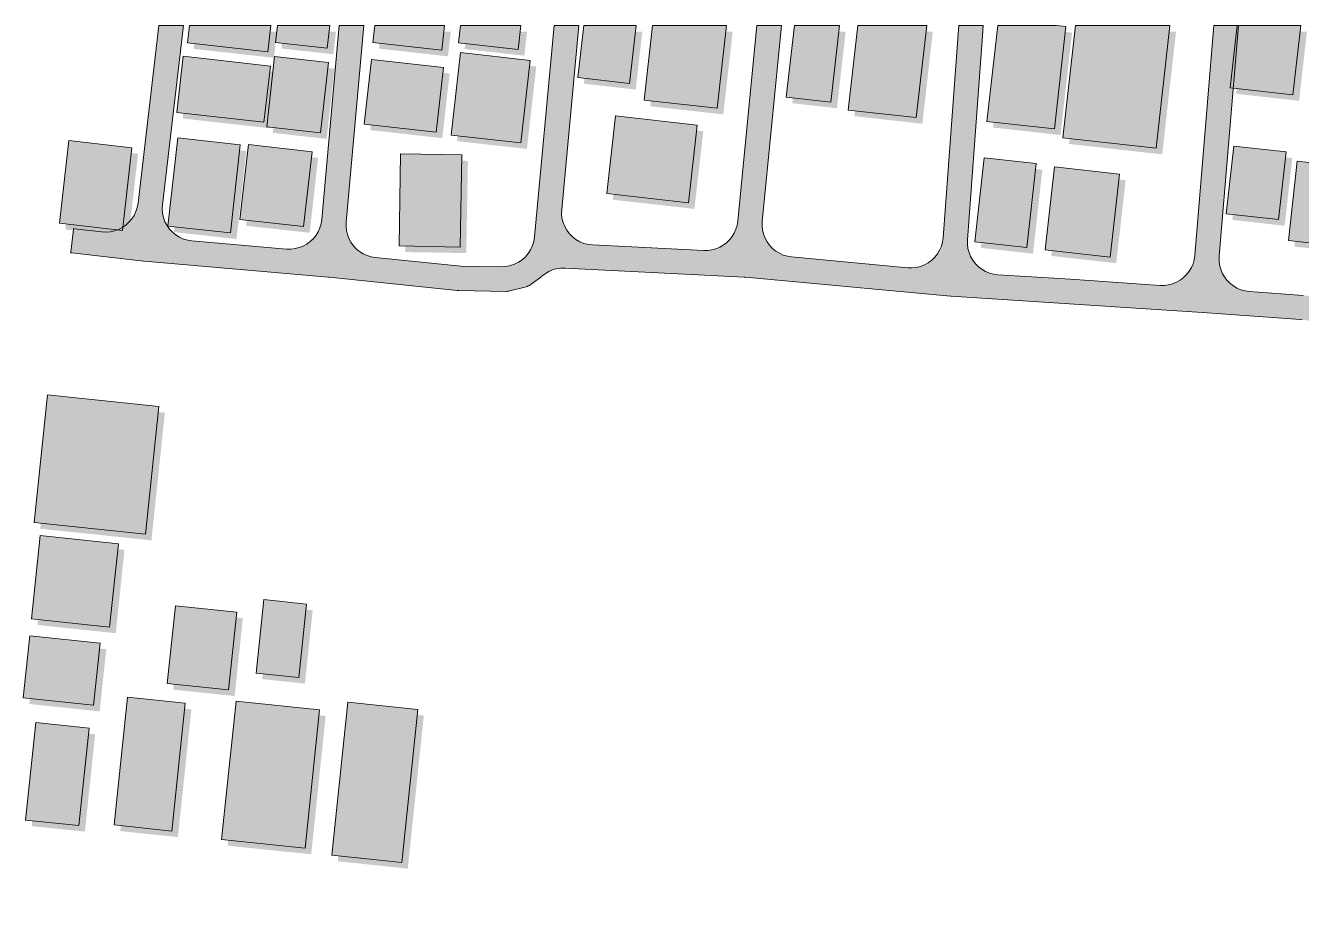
# Model space of a CAD drawing. Header units: metres. Extents: x 305909 to 307171, y 9156037 to 9156671.
# Drawn here: x 306500.4 to 306657.2, y 9156530.5 to 9156640 of the extents above; entities that cross this region are included whole.
import ezdxf

# ---------------------------------------------------------------- set-up
doc = ezdxf.new("R2010")
doc.units = ezdxf.units.M
for name, color, linetype, lineweight, true_color in [('B-BAYANGAN', 7, 'Continuous', 0, 0x76786c), ('J-PERKERASAN_JALAN', 7, 'Continuous', 9, 0x989896), ('K-BANGUNAN_LUAR_TAPAK', 7, 'Continuous', 9, 0xdedede)]:
    doc.layers.add(name, color=color, linetype=linetype, lineweight=lineweight, true_color=true_color)

msp = doc.modelspace()

# ---------------------------------------------------------------- hatches: boundary and pattern name
at = {"layer": 'B-BAYANGAN', "true_color": 0x76786c}
h = msp.add_hatch(color=8, dxfattribs=at)
h.dxf.hatch_style = 1
h.paths.add_polyline_path([(306521.26, 9156639.25), (306531.25, 9156639.25), (306530.89, 9156636.03), (306521.02, 9156637.13), (306521.26, 9156639.25)])
h = msp.add_hatch(color=8, dxfattribs=at)
h.dxf.hatch_style = 1
h.paths.add_polyline_path([(306532.06, 9156639.25), (306538.51, 9156639.25), (306538.2, 9156636.47), (306531.82, 9156637.17), (306532.06, 9156639.25)])
h = msp.add_hatch(color=8, dxfattribs=at)
h.dxf.hatch_style = 1
h.paths.add_polyline_path([(306544.05, 9156639.25), (306552.62, 9156639.25), (306552.27, 9156636.21), (306543.81, 9156637.16), (306544.05, 9156639.25)])
h = msp.add_hatch(color=8, dxfattribs=at)
h.dxf.hatch_style = 1
h.paths.add_polyline_path([(306554.56, 9156639.25), (306562, 9156639.25), (306561.66, 9156636.3), (306554.32, 9156637.12), (306554.56, 9156639.25)])
h = msp.add_hatch(color=8, dxfattribs=at)
h.dxf.hatch_style = 1
h.paths.add_polyline_path([(306569.71, 9156639.25), (306576.16, 9156639.25), (306575.35, 9156632.13), (306568.99, 9156632.85), (306569.71, 9156639.25)])
h = msp.add_hatch(color=8, dxfattribs=at)
h.dxf.hatch_style = 1
h.paths.add_polyline_path([(306578.18, 9156639.25), (306587.27, 9156639.25), (306586.11, 9156629.08), (306577.14, 9156630.08), (306578.18, 9156639.25)])
h = msp.add_hatch(color=8, dxfattribs=at)
h.dxf.hatch_style = 1
h.paths.add_polyline_path([(306595.6, 9156639.25), (306601.15, 9156639.25), (306600.08, 9156629.84), (306594.6, 9156630.45), (306595.6, 9156639.25)])
h = msp.add_hatch(color=8, dxfattribs=at)
h.dxf.hatch_style = 1
h.paths.add_polyline_path([(306603.4, 9156639.25), (306611.86, 9156639.25), (306610.58, 9156627.93), (306602.22, 9156628.87), (306603.4, 9156639.25)])
h = msp.add_hatch(color=8, dxfattribs=at)
h.dxf.hatch_style = 1
h.paths.add_polyline_path([(306620.58, 9156639.25), (306627.79, 9156639.25), (306628.97, 9156639.12), (306627.55, 9156626.54), (306619.26, 9156627.47), (306620.58, 9156639.25)])
h = msp.add_hatch(color=8, dxfattribs=at)
h.dxf.hatch_style = 1
h.paths.add_polyline_path([(306630.15, 9156639.25), (306641.75, 9156639.25), (306640.05, 9156624.17), (306628.58, 9156625.45), (306630.15, 9156639.25)])
h = msp.add_hatch(color=8, dxfattribs=at)
h.dxf.hatch_style = 1
h.paths.add_polyline_path([(306650.01, 9156639.25), (306657.84, 9156639.25), (306656.87, 9156630.75), (306649.14, 9156631.61), (306650.01, 9156639.25)])
h = msp.add_hatch(color=8, dxfattribs=at)
h.dxf.hatch_style = 1
h.paths.add_polyline_path([(306520.47, 9156635.48), (306531.21, 9156634.27), (306530.42, 9156627.37), (306519.69, 9156628.58), (306520.47, 9156635.48)])
h = msp.add_hatch(color=8, dxfattribs=at)
h.dxf.hatch_style = 1
h.paths.add_polyline_path([(306531.73, 9156635.45), (306538.34, 9156634.7), (306537.36, 9156626.07), (306530.76, 9156626.81), (306531.73, 9156635.45)])
h = msp.add_hatch(color=8, dxfattribs=at)
h.dxf.hatch_style = 1
h.paths.add_polyline_path([(306543.65, 9156635.09), (306552.48, 9156634.11), (306551.58, 9156626.16), (306542.74, 9156627.15), (306543.65, 9156635.09)])
h = msp.add_hatch(color=8, dxfattribs=at)
h.dxf.hatch_style = 1
h.paths.add_polyline_path([(306554.55, 9156635.92), (306563.13, 9156634.96), (306561.98, 9156624.84), (306553.41, 9156625.8), (306554.55, 9156635.92)])
h = msp.add_hatch(color=8, dxfattribs=at)
h.dxf.hatch_style = 1
h.paths.add_polyline_path([(306573.6, 9156628.15), (306583.66, 9156627.02), (306582.57, 9156617.47), (306572.53, 9156618.6), (306573.6, 9156628.15)])
h = msp.add_hatch(color=8, dxfattribs=at)
h.dxf.hatch_style = 1
h.paths.add_polyline_path([(306506.43, 9156625.12), (306514.19, 9156624.24), (306513.04, 9156614.08), (306505.27, 9156614.95), (306506.43, 9156625.12)])
h = msp.add_hatch(color=8, dxfattribs=at)
h.dxf.hatch_style = 1
h.paths.add_polyline_path([(306519.83, 9156625.45), (306527.51, 9156624.59), (306526.29, 9156613.77), (306518.6, 9156614.62), (306519.83, 9156625.45)])
h = msp.add_hatch(color=8, dxfattribs=at)
h.dxf.hatch_style = 1
h.paths.add_polyline_path([(306528.52, 9156624.62), (306536.32, 9156623.74), (306535.28, 9156614.54), (306527.47, 9156615.4), (306528.52, 9156624.62)])
h = msp.add_hatch(color=8, dxfattribs=at)
h.dxf.hatch_style = 1
h.paths.add_polyline_path([(306649.61, 9156624.44), (306656.04, 9156623.72), (306655.09, 9156615.4), (306648.67, 9156616.12), (306649.61, 9156624.44)])
h = msp.add_hatch(color=8, dxfattribs=at)
h.dxf.hatch_style = 1
h.paths.add_polyline_path([(306547.02, 9156612.17), (306547.21, 9156623.5), (306554.73, 9156623.37), (306554.52, 9156612.04), (306547.02, 9156612.17)])
h = msp.add_hatch(color=8, dxfattribs=at)
h.dxf.hatch_style = 1
h.paths.add_polyline_path([(306618.92, 9156623), (306625.33, 9156622.28), (306624.17, 9156611.97), (306617.76, 9156612.69), (306618.92, 9156623)])
h = msp.add_hatch(color=8, dxfattribs=at)
h.dxf.hatch_style = 1
h.paths.add_polyline_path([(306657.4, 9156622.57), (306665.14, 9156621.7), (306664.04, 9156611.97), (306656.3, 9156612.84), (306657.4, 9156622.57)])
h = msp.add_hatch(color=8, dxfattribs=at)
h.dxf.hatch_style = 1
h.paths.add_polyline_path([(306627.58, 9156621.89), (306635.56, 9156620.99), (306634.4, 9156610.8), (306626.41, 9156611.7), (306627.58, 9156621.89)])
h = msp.add_hatch(color=8, dxfattribs=at)
h.dxf.hatch_style = 1
h.paths.add_polyline_path([(306503.81, 9156593.86), (306517.49, 9156592.43), (306515.84, 9156576.75), (306502.17, 9156578.18), (306503.81, 9156593.86)])
h = msp.add_hatch(color=8, dxfattribs=at)
h.dxf.hatch_style = 1
h.paths.add_polyline_path([(306511.45, 9156565.34), (306501.84, 9156566.35), (306502.92, 9156576.58), (306512.53, 9156575.58), (306511.45, 9156565.34)])
h = msp.add_hatch(color=8, dxfattribs=at)
h.dxf.hatch_style = 1
h.paths.add_polyline_path([(306534.7, 9156559.16), (306529.46, 9156559.7), (306530.42, 9156568.72), (306535.65, 9156568.17), (306534.7, 9156559.16)])
h = msp.add_hatch(color=8, dxfattribs=at)
h.dxf.hatch_style = 1
h.paths.add_polyline_path([(306519.53, 9156567.97), (306527.07, 9156567.19), (306526.06, 9156557.62), (306518.52, 9156558.41), (306519.53, 9156567.97)])
h = msp.add_hatch(color=8, dxfattribs=at)
h.dxf.hatch_style = 1
h.paths.add_polyline_path([(306501.65, 9156564.26), (306510.29, 9156563.37), (306509.48, 9156555.74), (306500.84, 9156556.64), (306501.65, 9156564.26)])
h = msp.add_hatch(color=8, dxfattribs=at)
h.dxf.hatch_style = 1
h.paths.add_polyline_path([(306513.66, 9156556.73), (306520.75, 9156555.98), (306519.09, 9156540.29), (306512.01, 9156541.03), (306513.66, 9156556.73)])
h = msp.add_hatch(color=8, dxfattribs=at)
h.dxf.hatch_style = 1
h.paths.add_polyline_path([(306526.98, 9156556.24), (306537.25, 9156555.17), (306535.47, 9156538.18), (306525.19, 9156539.24), (306526.98, 9156556.24)])
h = msp.add_hatch(color=8, dxfattribs=at)
h.dxf.hatch_style = 1
h.paths.add_polyline_path([(306540.72, 9156556.12), (306549.31, 9156555.22), (306547.34, 9156536.42), (306538.74, 9156537.32), (306540.72, 9156556.12)])
h = msp.add_hatch(color=8, dxfattribs=at)
h.dxf.hatch_style = 1
h.paths.add_polyline_path([(306502.39, 9156553.61), (306508.92, 9156552.92), (306507.66, 9156540.96), (306501.12, 9156541.64), (306502.39, 9156553.61)])
at = {"layer": 'J-PERKERASAN_JALAN', "true_color": 0xa8a8a6}
h = msp.add_hatch(color=253, dxfattribs=at)
h.dxf.hatch_style = 1
h.paths.add_polyline_path([(306524.1, 9156610.25), (306514.93, 9156611.04), (306514.9, 9156611.04), (306514.88, 9156611.04), (306514.85, 9156611.04), (306506.04, 9156612.06), (306505.92, 9156612.09), (306505.93, 9156612.21), (306506.24, 9156614.93), (306506.27, 9156615.05), (306506.39, 9156615.04), (306509.75, 9156614.65), (306510.28, 9156614.63), (306510.8, 9156614.67), (306511.31, 9156614.78), (306511.8, 9156614.96), (306512.27, 9156615.19), (306512.7, 9156615.49), (306513.08, 9156615.84), (306513.42, 9156616.24), (306513.71, 9156616.68), (306513.93, 9156617.15), (306514.09, 9156617.65), (306514.19, 9156618.16), (306516.73, 9156640), (306519.76, 9156640), (306517.19, 9156617.99), (306517.16, 9156617.46), (306517.21, 9156616.93), (306517.32, 9156616.4), (306517.5, 9156615.9), (306517.75, 9156615.43), (306518.06, 9156615), (306518.42, 9156614.61), (306518.84, 9156614.27), (306519.29, 9156613.99), (306519.78, 9156613.77), (306520.29, 9156613.62), (306520.82, 9156613.54), (306524.1, 9156613.26), (306524.1, 9156610.25)])
h = msp.add_hatch(color=253, dxfattribs=at)
h.dxf.hatch_style = 1
h.paths.add_polyline_path([(306644.85, 9156604.74), (306628.62, 9156605.82), (306628.6, 9156605.82), (306614.13, 9156606.74), (306614.1, 9156606.74), (306614.08, 9156606.74), (306614.05, 9156606.74), (306588.85, 9156609.08), (306588.68, 9156609.09), (306566.67, 9156610.21), (306566.15, 9156610.2), (306565.64, 9156610.13), (306565.14, 9156609.98), (306564.66, 9156609.78), (306564.21, 9156609.51), (306563.8, 9156609.19), (306563.71, 9156609.11), (306563.64, 9156609.06), (306562.52, 9156608.21), (306562.44, 9156608.15), (306562.29, 9156608.06), (306562.15, 9156608), (306561.99, 9156607.94), (306561.9, 9156607.91), (306559.86, 9156607.4), (306559.77, 9156607.38), (306559.62, 9156607.35), (306559.46, 9156607.34), (306559.38, 9156607.34), (306553.6, 9156607.45), (306553.52, 9156607.45), (306553.48, 9156607.46), (306553.39, 9156607.46), (306537.67, 9156609.08), (306537.6, 9156609.09), (306524.1, 9156610.25), (306524.1, 9156613.26), (306532.45, 9156612.54), (306532.97, 9156612.53), (306533.49, 9156612.59), (306534, 9156612.71), (306534.48, 9156612.9), (306534.94, 9156613.15), (306535.36, 9156613.46), (306535.74, 9156613.82), (306536.07, 9156614.23), (306536.34, 9156614.67), (306536.55, 9156615.15), (306536.7, 9156615.65), (306536.78, 9156616.17), (306538.92, 9156640), (306541.94, 9156640), (306539.76, 9156615.85), (306539.75, 9156615.33), (306539.8, 9156614.82), (306539.92, 9156614.31), (306540.11, 9156613.83), (306540.35, 9156613.37), (306540.66, 9156612.95), (306541.01, 9156612.57), (306541.41, 9156612.24), (306541.85, 9156611.97), (306542.33, 9156611.75), (306542.82, 9156611.6), (306543.33, 9156611.51), (306553.51, 9156610.47), (306553.85, 9156610.45), (306558.74, 9156610.35), (306559.27, 9156610.38), (306559.8, 9156610.48), (306559.92, 9156610.51), (306560.44, 9156610.68), (306560.93, 9156610.92), (306561.39, 9156611.22), (306561.79, 9156611.58), (306562.15, 9156612), (306562.44, 9156612.46), (306562.67, 9156612.96), (306562.83, 9156613.48), (306562.92, 9156614.02), (306565.33, 9156640), (306568.34, 9156640), (306566.25, 9156617.41), (306566.23, 9156616.87), (306566.29, 9156616.34), (306566.42, 9156615.82), (306566.62, 9156615.32), (306566.88, 9156614.85), (306567.21, 9156614.42), (306567.59, 9156614.04), (306568.01, 9156613.71), (306568.48, 9156613.44), (306568.97, 9156613.24), (306569.49, 9156613.11), (306570.03, 9156613.04), (306583.71, 9156612.35), (306584.21, 9156612.36), (306584.72, 9156612.43), (306585.21, 9156612.56), (306585.67, 9156612.76), (306586.11, 9156613.01), (306586.52, 9156613.31), (306586.88, 9156613.67), (306587.2, 9156614.07), (306587.46, 9156614.5), (306587.66, 9156614.97), (306587.81, 9156615.45), (306587.89, 9156615.96), (306590.24, 9156640), (306593.26, 9156640), (306590.9, 9156615.94), (306590.89, 9156615.42), (306590.94, 9156614.89), (306591.06, 9156614.38), (306591.24, 9156613.89), (306591.49, 9156613.43), (306591.8, 9156613), (306592.16, 9156612.62), (306592.57, 9156612.29), (306593.01, 9156612.02), (306593.49, 9156611.8), (306593.99, 9156611.65), (306594.51, 9156611.57), (306608.77, 9156610.25), (306609.29, 9156610.23), (306609.82, 9156610.29), (306610.34, 9156610.41), (306610.83, 9156610.6), (306611.29, 9156610.86), (306611.72, 9156611.17), (306612.1, 9156611.54), (306612.43, 9156611.96), (306612.7, 9156612.41), (306612.91, 9156612.9), (306613.05, 9156613.41), (306613.12, 9156613.93), (306614.98, 9156638.92), (306614.98, 9156638.94), (306615.05, 9156640), (306618.06, 9156640), (306617.97, 9156638.73), (306616.11, 9156613.67), (306616.11, 9156613.14), (306616.17, 9156612.62), (306616.31, 9156612.11), (306616.51, 9156611.62), (306616.77, 9156611.16), (306617.09, 9156610.74), (306617.46, 9156610.37), (306617.88, 9156610.05), (306618.33, 9156609.79), (306618.82, 9156609.58), (306619.33, 9156609.45), (306619.85, 9156609.38), (306628.8, 9156608.82), (306639.8, 9156608.08), (306640.32, 9156608.08), (306640.83, 9156608.15), (306641.33, 9156608.28), (306641.81, 9156608.47), (306642.26, 9156608.73), (306642.68, 9156609.04), (306643.05, 9156609.4), (306643.37, 9156609.81), (306643.63, 9156610.26), (306643.84, 9156610.73), (306643.98, 9156611.23), (306644.05, 9156611.74), (306644.85, 9156621.26), (306644.85, 9156604.74)])
h = msp.add_hatch(color=253, dxfattribs=at)
h.dxf.hatch_style = 1
h.paths.add_polyline_path([(306644.85, 9156501.89), (306682.63, 9156491.9), (306683.15, 9156491.8), (306683.67, 9156491.77), (306684.2, 9156491.8), (306684.72, 9156491.91), (306685.22, 9156492.09), (306685.69, 9156492.32), (306686.12, 9156492.62), (306686.52, 9156492.98), (306686.86, 9156493.38), (306687.15, 9156493.82), (306687.37, 9156494.3), (306687.53, 9156494.8), (306687.63, 9156495.32), (306695.98, 9156569.63), (306695.99, 9156569.68), (306698.58, 9156595.65), (306698.6, 9156596.17), (306698.55, 9156596.7), (306698.43, 9156597.21), (306698.24, 9156597.7), (306697.99, 9156598.17), (306697.68, 9156598.6), (306697.32, 9156598.98), (306696.91, 9156599.31), (306696.46, 9156599.59), (306695.98, 9156599.8), (306695.48, 9156599.95), (306694.96, 9156600.03), (306670.55, 9156602.2), (306670.52, 9156602.2), (306670.5, 9156602.21), (306670.47, 9156602.21), (306657.24, 9156603.85), (306657.04, 9156603.87), (306645.01, 9156604.73), (306644.99, 9156604.73), (306644.85, 9156604.74), (306644.85, 9156621.26), (306646.4, 9156640), (306649.41, 9156640), (306647.06, 9156611.65), (306647.05, 9156611.12), (306647.11, 9156610.6), (306647.24, 9156610.08), (306647.43, 9156609.59), (306647.69, 9156609.14), (306648.01, 9156608.71), (306648.37, 9156608.34), (306648.79, 9156608.01), (306649.24, 9156607.74), (306649.73, 9156607.54), (306650.24, 9156607.4), (306650.76, 9156607.33), (306657.37, 9156606.85), (306657.42, 9156606.85), (306657.45, 9156606.85), (306657.5, 9156606.84), (306665.34, 9156605.87), (306665.87, 9156605.84), (306666.39, 9156605.88), (306666.91, 9156605.98), (306667.41, 9156606.16), (306667.88, 9156606.4), (306668.31, 9156606.69), (306668.7, 9156607.05), (306669.04, 9156607.45), (306669.33, 9156607.89), (306669.55, 9156608.36), (306669.72, 9156608.86), (306669.81, 9156609.38), (306673.32, 9156640), (306676.34, 9156640), (306672.8, 9156609.13), (306672.78, 9156608.6), (306672.82, 9156608.07), (306672.94, 9156607.55), (306673.12, 9156607.05), (306673.37, 9156606.58), (306673.67, 9156606.15), (306674.04, 9156605.76), (306674.45, 9156605.42), (306674.9, 9156605.14), (306675.39, 9156604.92), (306675.9, 9156604.77), (306676.42, 9156604.69), (306695.45, 9156603), (306695.97, 9156602.98), (306696.48, 9156603.04), (306696.98, 9156603.16), (306697.46, 9156603.34), (306697.91, 9156603.58), (306698.33, 9156603.87), (306698.7, 9156604.22), (306699.03, 9156604.61), (306699.31, 9156605.04), (306699.53, 9156605.51), (306699.69, 9156606), (306699.78, 9156606.5), (306703.85, 9156640), (306706.87, 9156640), (306702.83, 9156606.71), (306702.8, 9156606.21), (306702.83, 9156605.7), (306702.93, 9156605.21), (306703.09, 9156604.73), (306703.31, 9156604.27), (306703.58, 9156603.85), (306703.91, 9156603.46), (306704.28, 9156603.12), (306704.69, 9156602.83), (306705.13, 9156602.59), (306705.61, 9156602.41), (306706.1, 9156602.29), (306706.6, 9156602.23), (306734.8, 9156600.81), (306735.34, 9156600.82), (306735.87, 9156600.9), (306736.39, 9156601.05), (306736.88, 9156601.27), (306737.33, 9156601.55), (306737.75, 9156601.89), (306738.11, 9156602.29), (306738.42, 9156602.73), (306738.67, 9156603.2), (306738.85, 9156603.71), (306738.96, 9156604.23), (306739.01, 9156604.77), (306739.21, 9156624.77), (306739.21, 9156624.9), (306739.22, 9156624.96), (306739.23, 9156625.09), (306739.38, 9156626.14), (306739.39, 9156626.23), (306739.43, 9156626.4), (306739.46, 9156626.48), (306739.71, 9156627.27), (306739.74, 9156627.36), (306739.81, 9156627.52), (306739.88, 9156627.65), (306739.98, 9156627.79), (306740.04, 9156627.86), (306740.45, 9156628.34), (306740.52, 9156628.42), (306740.64, 9156628.54), (306740.76, 9156628.63), (306740.89, 9156628.71), (306741.02, 9156628.78), (306741.19, 9156628.84), (306741.28, 9156628.87), (306741.89, 9156629.04), (306741.98, 9156629.06), (306742.17, 9156629.09), (306742.26, 9156629.1), (306742.92, 9156629.15), (306742.96, 9156629.16), (306742.98, 9156629.16), (306743.02, 9156629.16), (306746.83, 9156629.32), (306746.83, 9156624.75), (306746.63, 9156624.79), (306746.11, 9156624.81), (306745.6, 9156624.77), (306745.09, 9156624.66), (306744.61, 9156624.49), (306744.15, 9156624.26), (306743.72, 9156623.97), (306743.33, 9156623.63), (306743, 9156623.25), (306742.71, 9156622.82), (306742.48, 9156622.36), (306742.31, 9156621.87), (306742.21, 9156621.37), (306742.17, 9156620.85), (306742.01, 9156605.08), (306742.04, 9156604.58), (306742.13, 9156604.08), (306742.28, 9156603.6), (306742.49, 9156603.13), (306742.76, 9156602.71), (306743.09, 9156602.31), (306743.46, 9156601.97), (306743.87, 9156601.67), (306744.31, 9156601.42), (306744.78, 9156601.24), (306745.27, 9156601.11), (306745.78, 9156601.05), (306746.28, 9156601.05), (306746.83, 9156601.09), (306746.83, 9156598.08), (306740.56, 9156597.65), (306740.55, 9156597.65), (306739.62, 9156597.58), (306739.5, 9156597.58), (306739.44, 9156597.58), (306739.32, 9156597.58), (306705.78, 9156599.27), (306705.27, 9156599.26), (306704.77, 9156599.19), (306704.28, 9156599.06), (306703.82, 9156598.86), (306703.38, 9156598.61), (306702.97, 9156598.31), (306702.61, 9156597.95), (306702.29, 9156597.56), (306702.03, 9156597.12), (306701.83, 9156596.66), (306701.68, 9156596.17), (306701.6, 9156595.67), (306698.97, 9156569.35), (306698.97, 9156569.34), (306698.97, 9156569.32), (306690.45, 9156493.63), (306690.43, 9156493.09), (306690.48, 9156492.56), (306690.6, 9156492.03), (306690.78, 9156491.53), (306691.04, 9156491.06), (306691.35, 9156490.62), (306691.72, 9156490.23), (306692.14, 9156489.9), (306692.6, 9156489.62), (306693.09, 9156489.41), (306693.61, 9156489.26), (306746.58, 9156478.17), (306746.83, 9156478.13), (306746.83, 9156474.9), (306746.25, 9156474.98), (306746.19, 9156474.99), (306746.15, 9156475), (306746.08, 9156475.01), (306693.92, 9156485.93), (306693.42, 9156486), (306692.91, 9156486.01), (306692.41, 9156485.95), (306691.91, 9156485.83), (306691.44, 9156485.65), (306690.99, 9156485.41), (306690.58, 9156485.11), (306690.2, 9156484.77), (306689.88, 9156484.38), (306689.6, 9156483.95), (306689.39, 9156483.49), (306689.23, 9156483.01), (306689.13, 9156482.51), (306680.22, 9156410.68), (306675.97, 9156376.46), (306675.96, 9156376.28), (306671.78, 9156323.14), (306671.77, 9156322.63), (306671.83, 9156322.13), (306671.95, 9156321.64), (306672.13, 9156321.16), (306672.37, 9156320.72), (306672.66, 9156320.31), (306673, 9156319.93), (306673.39, 9156319.61), (306673.82, 9156319.33), (306674.27, 9156319.11), (306674.76, 9156318.96), (306675.25, 9156318.86), (306742.86, 9156310.12), (306742.93, 9156310.11), (306746.83, 9156309.68), (306746.83, 9156306.46), (306742.53, 9156306.94), (306742.51, 9156306.94), (306675.12, 9156315.65), (306674.6, 9156315.68), (306674.07, 9156315.65), (306673.56, 9156315.54), (306673.06, 9156315.37), (306672.6, 9156315.14), (306672.16, 9156314.85), (306671.77, 9156314.5), (306671.42, 9156314.11), (306671.14, 9156313.67), (306670.91, 9156313.2), (306670.74, 9156312.71), (306670.64, 9156312.19), (306658.16, 9156215.04), (306658.13, 9156214.51), (306658.16, 9156213.98), (306658.27, 9156213.46), (306658.44, 9156212.96), (306658.68, 9156212.49), (306658.98, 9156212.06), (306659.33, 9156211.66), (306659.73, 9156211.32), (306660.18, 9156211.03), (306660.66, 9156210.81), (306661.16, 9156210.64), (306661.68, 9156210.55), (306720.04, 9156203.99), (306720.07, 9156203.99), (306720.09, 9156203.99), (306720.12, 9156203.98), (306746.83, 9156200.1), (306746.83, 9156197.07), (306725.61, 9156200.15), (306725.1, 9156200.19), (306724.59, 9156200.17), (306724.09, 9156200.08), (306723.6, 9156199.93), (306723.14, 9156199.72), (306722.71, 9156199.45), (306722.31, 9156199.13), (306721.96, 9156198.76), (306721.66, 9156198.35), (306721.42, 9156197.9), (306721.23, 9156197.43), (306721.1, 9156196.93), (306721.04, 9156196.43), (306718.22, 9156147.7), (306718.2, 9156147.57), (306718.08, 9156147.57), (306715.35, 9156147.73), (306715.23, 9156147.75), (306715.22, 9156147.87), (306718.09, 9156197.39), (306718.09, 9156197.89), (306718.02, 9156198.39), (306717.89, 9156198.88), (306717.7, 9156199.35), (306717.46, 9156199.79), (306717.16, 9156200.2), (306716.81, 9156200.56), (306716.41, 9156200.88), (306715.98, 9156201.14), (306715.53, 9156201.35), (306715.04, 9156201.5), (306714.55, 9156201.59), (306655.83, 9156208.19), (306655.75, 9156208.2), (306655.72, 9156208.2), (306655.65, 9156208.22), (306644.85, 9156210.24), (306644.85, 9156213.3), (306650.51, 9156212.23), (306651.05, 9156212.17), (306651.59, 9156212.18), (306652.12, 9156212.26), (306652.64, 9156212.42), (306653.14, 9156212.64), (306653.6, 9156212.93), (306654.01, 9156213.28), (306654.38, 9156213.68), (306654.69, 9156214.13), (306654.93, 9156214.61), (306655.11, 9156215.12), (306655.21, 9156215.66), (306667.63, 9156312.29), (306667.66, 9156312.83), (306667.62, 9156313.37), (306667.51, 9156313.9), (306667.32, 9156314.41), (306667.07, 9156314.88), (306666.76, 9156315.33), (306666.39, 9156315.72), (306665.97, 9156316.06), (306665.51, 9156316.34), (306665.02, 9156316.56), (306664.5, 9156316.71), (306663.96, 9156316.79), (306650.65, 9156317.81), (306650.62, 9156317.81), (306650.61, 9156317.81), (306650.59, 9156317.81), (306644.85, 9156318.38), (306644.85, 9156321.6), (306650.85, 9156321), (306650.94, 9156320.99), (306664.51, 9156319.96), (306665.04, 9156319.95), (306665.56, 9156320.01), (306666.06, 9156320.14), (306666.55, 9156320.34), (306667, 9156320.59), (306667.42, 9156320.91), (306667.79, 9156321.27), (306668.12, 9156321.68), (306668.38, 9156322.13), (306668.59, 9156322.61), (306668.73, 9156323.11), (306668.81, 9156323.63), (306672.97, 9156376.62), (306672.98, 9156376.66), (306672.98, 9156376.69), (306672.98, 9156376.73), (306676.58, 9156405.67), (306676.61, 9156406.19), (306676.57, 9156406.71), (306676.47, 9156407.22), (306676.3, 9156407.71), (306676.07, 9156408.17), (306675.78, 9156408.6), (306675.44, 9156408.99), (306675.05, 9156409.33), (306674.62, 9156409.62), (306674.16, 9156409.85), (306673.67, 9156410.02), (306673.16, 9156410.13), (306650.07, 9156413.37), (306649.95, 9156413.39), (306649.96, 9156413.52), (306650.34, 9156416.23), (306650.36, 9156416.35), (306650.49, 9156416.34), (306673.41, 9156413.12), (306673.94, 9156413.08), (306674.46, 9156413.12), (306674.98, 9156413.22), (306675.48, 9156413.38), (306675.96, 9156413.62), (306676.4, 9156413.91), (306676.79, 9156414.26), (306677.14, 9156414.66), (306677.43, 9156415.1), (306677.67, 9156415.57), (306677.83, 9156416.07), (306677.93, 9156416.59), (306686.3, 9156484.04), (306686.33, 9156484.56), (306686.29, 9156485.08), (306686.19, 9156485.59), (306686.02, 9156486.08), (306685.78, 9156486.55), (306685.49, 9156486.98), (306685.15, 9156487.37), (306684.75, 9156487.72), (306684.32, 9156488), (306683.85, 9156488.23), (306683.35, 9156488.4), (306644.85, 9156498.58), (306644.85, 9156501.89)])
at = {"layer": 'K-BANGUNAN_LUAR_TAPAK', "true_color": 0xececea}
h = msp.add_hatch(color=7, dxfattribs=at)
h.dxf.hatch_style = 1
h.paths.add_polyline_path([(306520.51, 9156640), (306530.5, 9156640), (306530.14, 9156636.78), (306520.27, 9156637.88), (306520.51, 9156640)])
h = msp.add_hatch(color=7, dxfattribs=at)
h.dxf.hatch_style = 1
h.paths.add_polyline_path([(306531.31, 9156640), (306537.76, 9156640), (306537.45, 9156637.22), (306531.07, 9156637.92), (306531.31, 9156640)])
h = msp.add_hatch(color=7, dxfattribs=at)
h.dxf.hatch_style = 1
h.paths.add_polyline_path([(306543.3, 9156640), (306551.87, 9156640), (306551.52, 9156636.96), (306543.06, 9156637.91), (306543.3, 9156640)])
h = msp.add_hatch(color=7, dxfattribs=at)
h.dxf.hatch_style = 1
h.paths.add_polyline_path([(306553.81, 9156640), (306561.25, 9156640), (306560.91, 9156637.05), (306553.57, 9156637.87), (306553.81, 9156640)])
h = msp.add_hatch(color=7, dxfattribs=at)
h.dxf.hatch_style = 1
h.paths.add_polyline_path([(306568.96, 9156640), (306575.41, 9156640), (306574.6, 9156632.88), (306568.24, 9156633.6), (306568.96, 9156640)])
h = msp.add_hatch(color=7, dxfattribs=at)
h.dxf.hatch_style = 1
h.paths.add_polyline_path([(306577.43, 9156640), (306586.52, 9156640), (306585.36, 9156629.83), (306576.39, 9156630.83), (306577.43, 9156640)])
h = msp.add_hatch(color=7, dxfattribs=at)
h.dxf.hatch_style = 1
h.paths.add_polyline_path([(306594.85, 9156640), (306600.4, 9156640), (306599.33, 9156630.59), (306593.85, 9156631.2), (306594.85, 9156640)])
h = msp.add_hatch(color=7, dxfattribs=at)
h.dxf.hatch_style = 1
h.paths.add_polyline_path([(306602.65, 9156640), (306611.11, 9156640), (306609.83, 9156628.68), (306601.47, 9156629.62), (306602.65, 9156640)])
h = msp.add_hatch(color=7, dxfattribs=at)
h.dxf.hatch_style = 1
h.paths.add_polyline_path([(306619.83, 9156640), (306627.04, 9156640), (306628.22, 9156639.87), (306626.8, 9156627.29), (306618.51, 9156628.22), (306619.83, 9156640)])
h = msp.add_hatch(color=7, dxfattribs=at)
h.dxf.hatch_style = 1
h.paths.add_polyline_path([(306629.4, 9156640), (306641, 9156640), (306639.3, 9156624.92), (306627.83, 9156626.2), (306629.4, 9156640)])
h = msp.add_hatch(color=7, dxfattribs=at)
h.dxf.hatch_style = 1
h.paths.add_polyline_path([(306649.26, 9156640), (306657.09, 9156640), (306656.12, 9156631.5), (306648.39, 9156632.36), (306649.26, 9156640)])
h = msp.add_hatch(color=7, dxfattribs=at)
h.dxf.hatch_style = 1
h.paths.add_polyline_path([(306519.72, 9156636.23), (306530.46, 9156635.02), (306529.67, 9156628.12), (306518.94, 9156629.33), (306519.72, 9156636.23)])
h = msp.add_hatch(color=7, dxfattribs=at)
h.dxf.hatch_style = 1
h.paths.add_polyline_path([(306530.98, 9156636.2), (306537.59, 9156635.45), (306536.61, 9156626.82), (306530.01, 9156627.56), (306530.98, 9156636.2)])
h = msp.add_hatch(color=7, dxfattribs=at)
h.dxf.hatch_style = 1
h.paths.add_polyline_path([(306553.8, 9156636.67), (306562.38, 9156635.71), (306561.23, 9156625.59), (306552.66, 9156626.55), (306553.8, 9156636.67)])
h = msp.add_hatch(color=7, dxfattribs=at)
h.dxf.hatch_style = 1
h.paths.add_polyline_path([(306542.9, 9156635.84), (306551.73, 9156634.86), (306550.83, 9156626.91), (306541.99, 9156627.9), (306542.9, 9156635.84)])
h = msp.add_hatch(color=7, dxfattribs=at)
h.dxf.hatch_style = 1
h.paths.add_polyline_path([(306572.85, 9156628.9), (306582.91, 9156627.77), (306581.82, 9156618.22), (306571.78, 9156619.35), (306572.85, 9156628.9)])
h = msp.add_hatch(color=7, dxfattribs=at)
h.dxf.hatch_style = 1
h.paths.add_polyline_path([(306505.68, 9156625.87), (306513.44, 9156624.99), (306512.29, 9156614.83), (306504.52, 9156615.7), (306505.68, 9156625.87)])
h = msp.add_hatch(color=7, dxfattribs=at)
h.dxf.hatch_style = 1
h.paths.add_polyline_path([(306519.08, 9156626.2), (306526.76, 9156625.34), (306525.54, 9156614.52), (306517.85, 9156615.37), (306519.08, 9156626.2)])
h = msp.add_hatch(color=7, dxfattribs=at)
h.dxf.hatch_style = 1
h.paths.add_polyline_path([(306527.77, 9156625.37), (306535.57, 9156624.49), (306534.53, 9156615.29), (306526.72, 9156616.15), (306527.77, 9156625.37)])
h = msp.add_hatch(color=7, dxfattribs=at)
h.dxf.hatch_style = 1
h.paths.add_polyline_path([(306648.86, 9156625.19), (306655.29, 9156624.47), (306654.34, 9156616.15), (306647.92, 9156616.87), (306648.86, 9156625.19)])
h = msp.add_hatch(color=7, dxfattribs=at)
h.dxf.hatch_style = 1
h.paths.add_polyline_path([(306546.27, 9156612.92), (306546.46, 9156624.25), (306553.98, 9156624.12), (306553.77, 9156612.79), (306546.27, 9156612.92)])
h = msp.add_hatch(color=7, dxfattribs=at)
h.dxf.hatch_style = 1
h.paths.add_polyline_path([(306618.17, 9156623.75), (306624.58, 9156623.03), (306623.42, 9156612.72), (306617.01, 9156613.44), (306618.17, 9156623.75)])
h = msp.add_hatch(color=7, dxfattribs=at)
h.dxf.hatch_style = 1
h.paths.add_polyline_path([(306626.83, 9156622.64), (306634.81, 9156621.74), (306633.65, 9156611.55), (306625.66, 9156612.45), (306626.83, 9156622.64)])
h = msp.add_hatch(color=7, dxfattribs=at)
h.dxf.hatch_style = 1
h.paths.add_polyline_path([(306656.65, 9156623.32), (306664.39, 9156622.45), (306663.29, 9156612.72), (306655.55, 9156613.59), (306656.65, 9156623.32)])
h = msp.add_hatch(color=7, dxfattribs=at)
h.dxf.hatch_style = 1
h.paths.add_polyline_path([(306503.06, 9156594.61), (306516.74, 9156593.18), (306515.09, 9156577.5), (306501.42, 9156578.93), (306503.06, 9156594.61)])
h = msp.add_hatch(color=7, dxfattribs=at)
h.dxf.hatch_style = 1
h.paths.add_polyline_path([(306510.7, 9156566.09), (306501.09, 9156567.1), (306502.17, 9156577.33), (306511.78, 9156576.33), (306510.7, 9156566.09)])
h = msp.add_hatch(color=7, dxfattribs=at)
h.dxf.hatch_style = 1
h.paths.add_polyline_path([(306518.78, 9156568.72), (306526.32, 9156567.94), (306525.31, 9156558.37), (306517.77, 9156559.16), (306518.78, 9156568.72)])
h = msp.add_hatch(color=7, dxfattribs=at)
h.dxf.hatch_style = 1
h.paths.add_polyline_path([(306533.95, 9156559.91), (306528.71, 9156560.45), (306529.67, 9156569.47), (306534.9, 9156568.92), (306533.95, 9156559.91)])
h = msp.add_hatch(color=7, dxfattribs=at)
h.dxf.hatch_style = 1
h.paths.add_polyline_path([(306500.9, 9156565.01), (306509.54, 9156564.12), (306508.73, 9156556.49), (306500.09, 9156557.39), (306500.9, 9156565.01)])
h = msp.add_hatch(color=7, dxfattribs=at)
h.dxf.hatch_style = 1
h.paths.add_polyline_path([(306512.91, 9156557.48), (306520, 9156556.73), (306518.34, 9156541.04), (306511.26, 9156541.78), (306512.91, 9156557.48)])
h = msp.add_hatch(color=7, dxfattribs=at)
h.dxf.hatch_style = 1
h.paths.add_polyline_path([(306526.23, 9156556.99), (306536.5, 9156555.92), (306534.72, 9156538.93), (306524.44, 9156539.99), (306526.23, 9156556.99)])
h = msp.add_hatch(color=7, dxfattribs=at)
h.dxf.hatch_style = 1
h.paths.add_polyline_path([(306539.97, 9156556.87), (306548.56, 9156555.97), (306546.59, 9156537.17), (306537.99, 9156538.07), (306539.97, 9156556.87)])
h = msp.add_hatch(color=7, dxfattribs=at)
h.dxf.hatch_style = 1
h.paths.add_polyline_path([(306501.64, 9156554.36), (306508.17, 9156553.67), (306506.91, 9156541.71), (306500.37, 9156542.39), (306501.64, 9156554.36)])

# ---------------------------------------------------------------- linework, layer by layer
at = {"layer": 'J-PERKERASAN_JALAN', "color": 8, "lineweight": 13, "true_color": 0x787876}
msp.add_lwpolyline([(306657.24, 9156603.85), (306657.04, 9156603.87), (306645.01, 9156604.73), (306644.99, 9156604.73), (306628.62, 9156605.82), (306628.6, 9156605.82), (306614.13, 9156606.74), (306614.1, 9156606.74), (306614.08, 9156606.74), (306614.05, 9156606.74), (306588.85, 9156609.08), (306588.68, 9156609.09), (306566.67, 9156610.21), (306566.15, 9156610.2), (306565.64, 9156610.13), (306565.14, 9156609.98), (306564.66, 9156609.78), (306564.21, 9156609.51), (306563.8, 9156609.19), (306563.71, 9156609.11), (306563.64, 9156609.06), (306562.52, 9156608.21), (306562.44, 9156608.15), (306562.29, 9156608.06), (306562.15, 9156608), (306561.99, 9156607.94), (306561.9, 9156607.91), (306559.86, 9156607.4), (306559.77, 9156607.38), (306559.62, 9156607.35), (306559.46, 9156607.34), (306559.38, 9156607.34), (306553.6, 9156607.45), (306553.52, 9156607.45), (306553.48, 9156607.46), (306553.39, 9156607.46), (306537.67, 9156609.08), (306537.6, 9156609.09), (306514.93, 9156611.04), (306514.9, 9156611.04), (306514.88, 9156611.04), (306514.85, 9156611.04), (306506.04, 9156612.06), (306505.92, 9156612.09), (306505.93, 9156612.21), (306506.24, 9156614.93), (306506.27, 9156615.05), (306506.39, 9156615.04), (306509.75, 9156614.65), (306510.28, 9156614.63), (306510.8, 9156614.67), (306511.31, 9156614.78), (306511.8, 9156614.96), (306512.27, 9156615.19), (306512.7, 9156615.49), (306513.08, 9156615.84), (306513.42, 9156616.24), (306513.71, 9156616.68), (306513.93, 9156617.15), (306514.09, 9156617.65), (306514.19, 9156618.16), (306516.73, 9156640), (306519.76, 9156640), (306517.19, 9156617.99), (306517.16, 9156617.46), (306517.21, 9156616.93), (306517.32, 9156616.4), (306517.5, 9156615.9), (306517.75, 9156615.43), (306518.06, 9156615), (306518.42, 9156614.61), (306518.84, 9156614.27), (306519.29, 9156613.99), (306519.78, 9156613.77), (306520.29, 9156613.62), (306520.82, 9156613.54), (306532.45, 9156612.54), (306532.97, 9156612.53), (306533.49, 9156612.59), (306534, 9156612.71), (306534.48, 9156612.9), (306534.94, 9156613.15), (306535.36, 9156613.46), (306535.74, 9156613.82), (306536.07, 9156614.23), (306536.34, 9156614.67), (306536.55, 9156615.15), (306536.7, 9156615.65), (306536.78, 9156616.17), (306538.92, 9156640), (306541.94, 9156640), (306539.76, 9156615.85), (306539.75, 9156615.33), (306539.8, 9156614.82), (306539.92, 9156614.31), (306540.11, 9156613.83), (306540.35, 9156613.37), (306540.66, 9156612.95), (306541.01, 9156612.57), (306541.41, 9156612.24), (306541.85, 9156611.97), (306542.33, 9156611.75), (306542.82, 9156611.6), (306543.33, 9156611.51), (306553.51, 9156610.47), (306553.85, 9156610.45), (306558.74, 9156610.35), (306559.27, 9156610.38), (306559.8, 9156610.48), (306559.92, 9156610.51), (306560.44, 9156610.68), (306560.93, 9156610.92), (306561.39, 9156611.22), (306561.79, 9156611.58), (306562.15, 9156612), (306562.44, 9156612.46), (306562.67, 9156612.96), (306562.83, 9156613.48), (306562.92, 9156614.02), (306565.33, 9156640), (306568.34, 9156640), (306566.25, 9156617.41), (306566.23, 9156616.87), (306566.29, 9156616.34), (306566.42, 9156615.82), (306566.62, 9156615.32), (306566.88, 9156614.85), (306567.21, 9156614.42), (306567.59, 9156614.04), (306568.01, 9156613.71), (306568.48, 9156613.44), (306568.97, 9156613.24), (306569.49, 9156613.11), (306570.03, 9156613.04), (306583.71, 9156612.35), (306584.21, 9156612.36), (306584.72, 9156612.43), (306585.21, 9156612.56), (306585.67, 9156612.76), (306586.11, 9156613.01), (306586.52, 9156613.31), (306586.88, 9156613.67), (306587.2, 9156614.07), (306587.46, 9156614.5), (306587.66, 9156614.97), (306587.81, 9156615.45), (306587.89, 9156615.96), (306590.24, 9156640), (306593.26, 9156640), (306590.9, 9156615.94), (306590.89, 9156615.42), (306590.94, 9156614.89), (306591.06, 9156614.38), (306591.24, 9156613.89), (306591.49, 9156613.43), (306591.8, 9156613), (306592.16, 9156612.62), (306592.57, 9156612.29), (306593.01, 9156612.02), (306593.49, 9156611.8), (306593.99, 9156611.65), (306594.51, 9156611.57), (306608.77, 9156610.25), (306609.29, 9156610.23), (306609.82, 9156610.29), (306610.34, 9156610.41), (306610.83, 9156610.6), (306611.29, 9156610.86), (306611.72, 9156611.17), (306612.1, 9156611.54), (306612.43, 9156611.96), (306612.7, 9156612.41), (306612.91, 9156612.9), (306613.05, 9156613.41), (306613.12, 9156613.93), (306614.98, 9156638.92), (306614.98, 9156638.94), (306615.05, 9156640), (306618.06, 9156640), (306617.97, 9156638.73), (306616.11, 9156613.67), (306616.11, 9156613.14), (306616.17, 9156612.62), (306616.31, 9156612.11), (306616.51, 9156611.62), (306616.77, 9156611.16), (306617.09, 9156610.74), (306617.46, 9156610.37), (306617.88, 9156610.05), (306618.33, 9156609.79), (306618.82, 9156609.58), (306619.33, 9156609.45), (306619.85, 9156609.38), (306628.8, 9156608.82), (306639.8, 9156608.08), (306640.32, 9156608.08), (306640.83, 9156608.15), (306641.33, 9156608.28), (306641.81, 9156608.47), (306642.26, 9156608.73), (306642.68, 9156609.04), (306643.05, 9156609.4), (306643.37, 9156609.81), (306643.63, 9156610.26), (306643.84, 9156610.73), (306643.98, 9156611.23), (306644.05, 9156611.74), (306646.4, 9156640), (306649.41, 9156640), (306647.06, 9156611.65), (306647.05, 9156611.12), (306647.11, 9156610.6), (306647.24, 9156610.08), (306647.43, 9156609.59), (306647.69, 9156609.14), (306648.01, 9156608.71), (306648.37, 9156608.34), (306648.79, 9156608.01), (306649.24, 9156607.74), (306649.73, 9156607.54), (306650.24, 9156607.4), (306650.76, 9156607.33), (306657.37, 9156606.85)], dxfattribs=at)
at = {"layer": 'K-BANGUNAN_LUAR_TAPAK', "color": 253, "lineweight": 9, "true_color": 0xb0b0ae}
for points in [[(306520.51, 9156640), (306530.5, 9156640), (306530.14, 9156636.78), (306520.27, 9156637.88), (306520.51, 9156640)], [(306531.31, 9156640), (306537.76, 9156640), (306537.45, 9156637.22), (306531.07, 9156637.92), (306531.31, 9156640)], [(306543.3, 9156640), (306551.87, 9156640), (306551.52, 9156636.96), (306543.06, 9156637.91), (306543.3, 9156640)], [(306553.81, 9156640), (306561.25, 9156640), (306560.91, 9156637.05), (306553.57, 9156637.87), (306553.81, 9156640)], [(306568.96, 9156640), (306575.41, 9156640), (306574.6, 9156632.88), (306568.24, 9156633.6), (306568.96, 9156640)], [(306577.43, 9156640), (306586.52, 9156640), (306585.36, 9156629.83), (306576.39, 9156630.83), (306577.43, 9156640)], [(306594.85, 9156640), (306600.4, 9156640), (306599.33, 9156630.59), (306593.85, 9156631.2), (306594.85, 9156640)], [(306602.65, 9156640), (306611.11, 9156640), (306609.83, 9156628.68), (306601.47, 9156629.62), (306602.65, 9156640)], [(306619.83, 9156640), (306627.04, 9156640), (306628.22, 9156639.87), (306626.8, 9156627.29), (306618.51, 9156628.22), (306619.83, 9156640)], [(306629.4, 9156640), (306641, 9156640), (306639.3, 9156624.92), (306627.83, 9156626.2), (306629.4, 9156640)], [(306649.26, 9156640), (306657.09, 9156640), (306656.12, 9156631.5), (306648.39, 9156632.36), (306649.26, 9156640)], [(306519.72, 9156636.23), (306530.46, 9156635.02), (306529.67, 9156628.12), (306518.94, 9156629.33), (306519.72, 9156636.23)], [(306530.98, 9156636.2), (306537.59, 9156635.45), (306536.61, 9156626.82), (306530.01, 9156627.56), (306530.98, 9156636.2)], [(306553.8, 9156636.67), (306562.38, 9156635.71), (306561.23, 9156625.59), (306552.66, 9156626.55), (306553.8, 9156636.67)], [(306542.9, 9156635.84), (306551.73, 9156634.86), (306550.83, 9156626.91), (306541.99, 9156627.9), (306542.9, 9156635.84)], [(306572.85, 9156628.9), (306582.91, 9156627.77), (306581.82, 9156618.22), (306571.78, 9156619.35), (306572.85, 9156628.9)], [(306505.68, 9156625.87), (306513.44, 9156624.99), (306512.29, 9156614.83), (306504.52, 9156615.7), (306505.68, 9156625.87)], [(306519.08, 9156626.2), (306526.76, 9156625.34), (306525.54, 9156614.52), (306517.85, 9156615.37), (306519.08, 9156626.2)], [(306527.77, 9156625.37), (306535.57, 9156624.49), (306534.53, 9156615.29), (306526.72, 9156616.15), (306527.77, 9156625.37)], [(306648.86, 9156625.19), (306655.29, 9156624.47), (306654.34, 9156616.15), (306647.92, 9156616.87), (306648.86, 9156625.19)], [(306546.27, 9156612.92), (306546.46, 9156624.25), (306553.98, 9156624.12), (306553.77, 9156612.79), (306546.27, 9156612.92)], [(306618.17, 9156623.75), (306624.58, 9156623.03), (306623.42, 9156612.72), (306617.01, 9156613.44), (306618.17, 9156623.75)], [(306626.83, 9156622.64), (306634.81, 9156621.74), (306633.65, 9156611.55), (306625.66, 9156612.45), (306626.83, 9156622.64)], [(306656.65, 9156623.32), (306664.39, 9156622.45), (306663.29, 9156612.72), (306655.55, 9156613.59), (306656.65, 9156623.32)], [(306503.06, 9156594.61), (306516.74, 9156593.18), (306515.09, 9156577.5), (306501.42, 9156578.93), (306503.06, 9156594.61)], [(306510.7, 9156566.09), (306501.09, 9156567.1), (306502.17, 9156577.33), (306511.78, 9156576.33), (306510.7, 9156566.09)], [(306518.78, 9156568.72), (306526.32, 9156567.94), (306525.31, 9156558.37), (306517.77, 9156559.16), (306518.78, 9156568.72)], [(306533.95, 9156559.91), (306528.71, 9156560.45), (306529.67, 9156569.47), (306534.9, 9156568.92), (306533.95, 9156559.91)], [(306500.9, 9156565.01), (306509.54, 9156564.12), (306508.73, 9156556.49), (306500.09, 9156557.39), (306500.9, 9156565.01)], [(306512.91, 9156557.48), (306520, 9156556.73), (306518.34, 9156541.04), (306511.26, 9156541.78), (306512.91, 9156557.48)], [(306526.23, 9156556.99), (306536.5, 9156555.92), (306534.72, 9156538.93), (306524.44, 9156539.99), (306526.23, 9156556.99)], [(306539.97, 9156556.87), (306548.56, 9156555.97), (306546.59, 9156537.17), (306537.99, 9156538.07), (306539.97, 9156556.87)], [(306501.64, 9156554.36), (306508.17, 9156553.67), (306506.91, 9156541.71), (306500.37, 9156542.39), (306501.64, 9156554.36)]]:
    msp.add_lwpolyline(points, close=True, dxfattribs=at)

doc.saveas('drawing.dxf')
